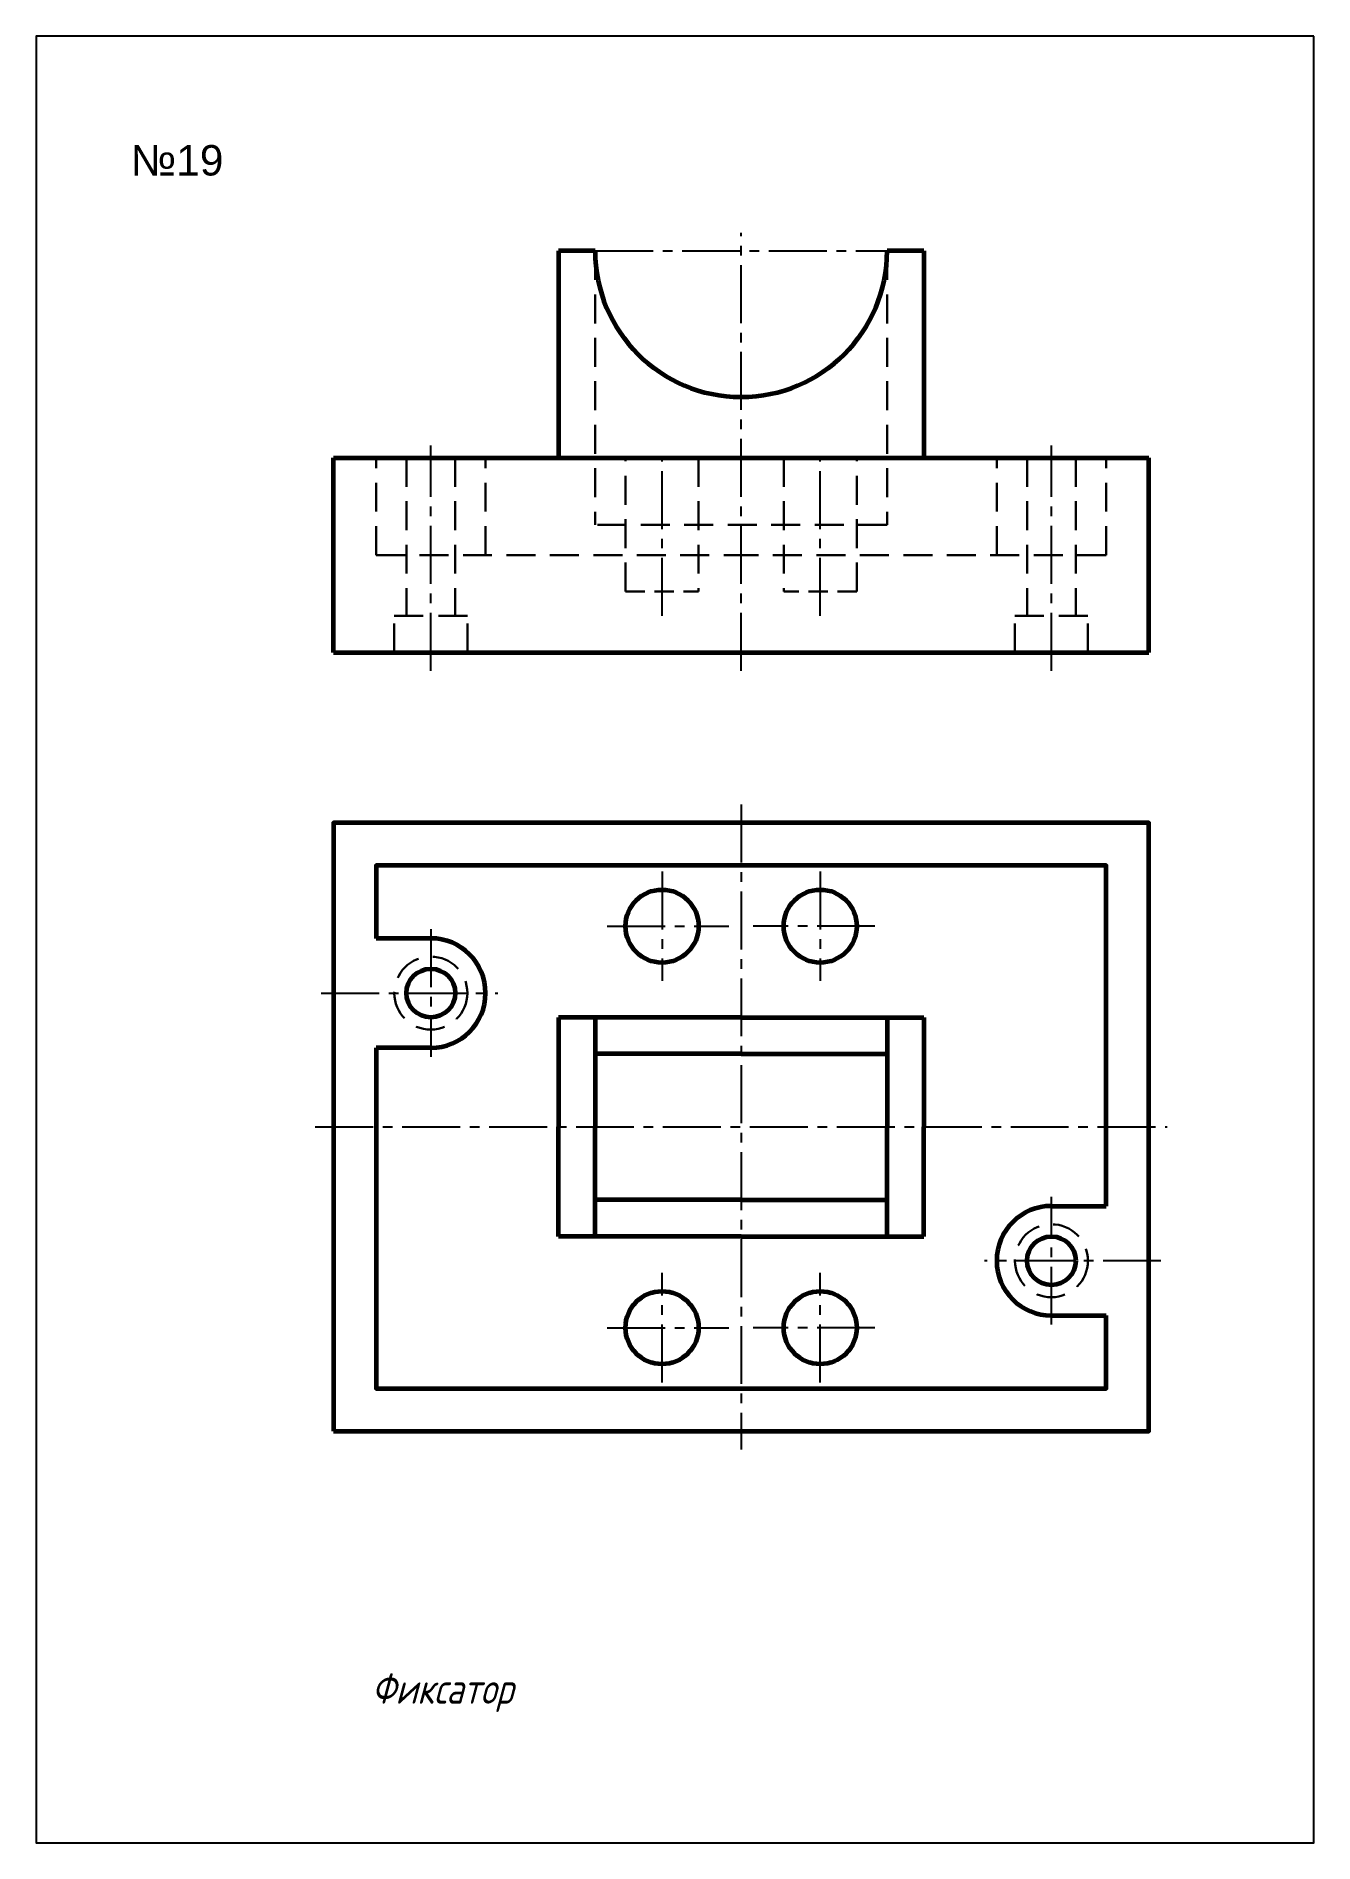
# Model space of a CAD drawing. Header units: millimetres. Extents: x 0 to 210, y 0 to 297.
import ezdxf

# ---------------------------------------------------------------- set-up
doc = ezdxf.new("R2010")
doc.units = ezdxf.units.MM
doc.header["$LTSCALE"] = 0.5
doc.linetypes.add('CENTER2', pattern=[28.575, 19.05, -3.175, 3.175, -3.175])
doc.linetypes.add('DASHED2', pattern=[9.525, 6.35, -3.175])
doc.layers.get('0').update_dxf_attribs({"linetype": 'CONTINUOUS'})
doc.layers.get('Defpoints').update_dxf_attribs({"linetype": 'CONTINUOUS'})
doc.styles.get("Standard").update_dxf_attribs({"font": 'isocpeur.ttf', "width": 0.8, "oblique": 15})
doc.styles.add('АРИАЛ-5(1)', font='ARIAL.TTF', dxfattribs={"height": 5})

msp = doc.modelspace()

# ---------------------------------------------------------------- linework, layer by layer
at = {"linetype": 'CENTER2'}
for p, q in [((115.87, 192.69), (115.87, 264.69)), ((91.87, 261.69), (139.87, 261.69)), ((64.87, 192.69), (64.87, 229.69)), ((166.87, 192.69), (166.87, 229.69)), ((102.87, 201.69), (102.87, 227.69)), ((128.87, 201.69), (128.87, 227.69)), ((115.87, 170.69), (115.87, 64.69)), ((102.87, 159.69), (102.87, 141.69)), ((128.87, 159.69), (128.87, 141.69)), ((64.87, 150.19), (64.87, 129.19)), ((93.87, 150.69), (113.87, 150.69)), ((137.87, 150.69), (117.87, 150.69)), ((46.87, 139.69), (75.87, 139.69)), ((45.87, 117.69), (185.87, 117.69)), ((166.87, 85.19), (166.87, 106.19)), ((184.87, 95.69), (155.87, 95.69)), ((102.87, 75.69), (102.87, 93.69)), ((128.87, 75.69), (128.87, 93.69)), ((93.87, 84.69), (113.87, 84.69)), ((137.87, 84.69), (117.87, 84.69))]:
    msp.add_line(p, q, dxfattribs=at)
at = {"color": 7, "lineweight": 60, "ltscale": 0.5}
for p, q in [((91.87, 261.69), (85.87, 261.69)), ((85.87, 261.69), (85.87, 227.69)), ((145.87, 261.69), (139.87, 261.69)), ((145.87, 261.69), (145.87, 227.69)), ((48.87, 195.69), (48.87, 227.69)), ((48.87, 227.69), (182.87, 227.69)), ((182.87, 195.69), (182.87, 227.69)), ((48.87, 195.69), (182.87, 195.69)), ((64.87, 148.69), (55.87, 148.69)), ((115.87, 135.69), (85.87, 135.69)), ((85.87, 135.69), (85.87, 117.69)), ((91.87, 135.69), (91.87, 117.69)), ((115.87, 135.69), (145.87, 135.69)), ((139.87, 135.69), (139.87, 117.69)), ((145.87, 135.69), (145.87, 117.69)), ((64.87, 130.69), (55.87, 130.69)), ((115.87, 129.69), (91.87, 129.69)), ((115.87, 129.69), (139.87, 129.69)), ((85.87, 99.69), (85.87, 117.69)), ((91.87, 99.69), (91.87, 117.69)), ((139.87, 99.69), (139.87, 117.69)), ((145.87, 99.69), (145.87, 117.69)), ((115.87, 105.69), (91.87, 105.69)), ((115.87, 105.69), (139.87, 105.69)), ((166.87, 104.69), (175.87, 104.69)), ((115.87, 99.69), (85.87, 99.69)), ((115.87, 99.69), (145.87, 99.69)), ((166.87, 86.69), (175.87, 86.69))]:
    msp.add_line(p, q, dxfattribs=at)
at = {"color": 7, "linetype": 'DASHED2', "lineweight": 30, "ltscale": 1.5}
for p, q in [((91.87, 261.69), (91.87, 216.69)), ((139.87, 261.69), (139.87, 216.69)), ((55.87, 211.69), (55.87, 227.69)), ((60.87, 227.69), (60.87, 201.69)), ((68.87, 227.69), (68.87, 201.69)), ((73.87, 211.69), (73.87, 227.69)), ((96.87, 205.69), (96.87, 227.69)), ((108.87, 227.69), (108.87, 205.69)), ((122.87, 227.69), (122.87, 205.69)), ((134.87, 205.69), (134.87, 227.69)), ((157.87, 211.69), (157.87, 227.69)), ((162.87, 227.69), (162.87, 201.69)), ((170.87, 227.69), (170.87, 201.69)), ((175.87, 211.69), (175.87, 227.69)), ((139.87, 216.69), (91.87, 216.69)), ((55.87, 211.69), (115.87, 211.69)), ((175.87, 211.69), (115.87, 211.69)), ((58.87, 201.69), (64.87, 201.69)), ((58.87, 195.69), (58.87, 201.69)), ((70.87, 201.69), (64.87, 201.69)), ((70.87, 195.69), (70.87, 201.69)), ((160.87, 201.69), (166.87, 201.69)), ((160.87, 195.69), (160.87, 201.69)), ((172.87, 201.69), (166.87, 201.69)), ((172.87, 195.69), (172.87, 201.69))]:
    msp.add_line(p, q, dxfattribs=at)
at = {"linetype": 'Continuous', "lineweight": -3}
msp.add_line((48.87, 227.69), (48.87, 195.69), dxfattribs=at)
at = {"color": 7, "linetype": 'DASHED2', "lineweight": 30}
for p, q in [((96.87, 205.69), (108.87, 205.69)), ((134.87, 205.69), (122.87, 205.69))]:
    msp.add_line(p, q, dxfattribs=at)
at = {"color": 7, "lineweight": 60, "ltscale": 0.5}
msp.add_lwpolyline([(48.87, 67.69), (182.87, 67.69), (182.87, 167.69), (48.87, 167.69)], close=True, dxfattribs=at)
for points in [[(175.87, 104.69), (175.87, 160.69), (55.87, 160.69), (55.87, 148.69)], [(55.87, 130.69), (55.87, 74.69), (175.87, 74.69), (175.87, 86.69)]]:
    msp.add_lwpolyline(points, dxfattribs=at)
for centre, radius in [((102.87, 150.69), 6), ((128.87, 150.69), 6), ((64.87, 139.69), 4), ((166.87, 95.69), 4), ((102.87, 84.69), 6), ((128.87, 84.69), 6)]:
    msp.add_circle(centre, radius, dxfattribs=at)
at = {"color": 7, "linetype": 'DASHED2', "lineweight": 30, "ltscale": 1.5}
for centre in [(64.87, 139.69), (166.87, 95.69)]:
    msp.add_circle(centre, 6, dxfattribs=at)
at = {"color": 7, "lineweight": 60, "ltscale": 0.5}
for centre, radius, start, end in [((115.87, 261.69), 24, 180, 0), ((64.87, 139.69), 9, 270, 90), ((166.87, 95.69), 9, 90, 270)]:
    msp.add_arc(centre, radius, start, end, dxfattribs=at)
at = {"layer": 'Defpoints'}
msp.add_lwpolyline([(210, 297), (0, 297), (0, 0), (210, 0)], close=True, dxfattribs=at)

# ---------------------------------------------------------------- texts
at = {"color": 7, "linetype": 'Continuous', "lineweight": -3, "style": 'АРИАЛ-5(1)'}
msp.add_text('№19', height=5, dxfattribs=at).set_placement((15.53, 274.09))
at = {"oblique": 15, "width": 0.8}
msp.add_text('Фиксатор', height=5, dxfattribs=at).set_placement((55.1, 22.87))

doc.saveas('drawing.dxf')
